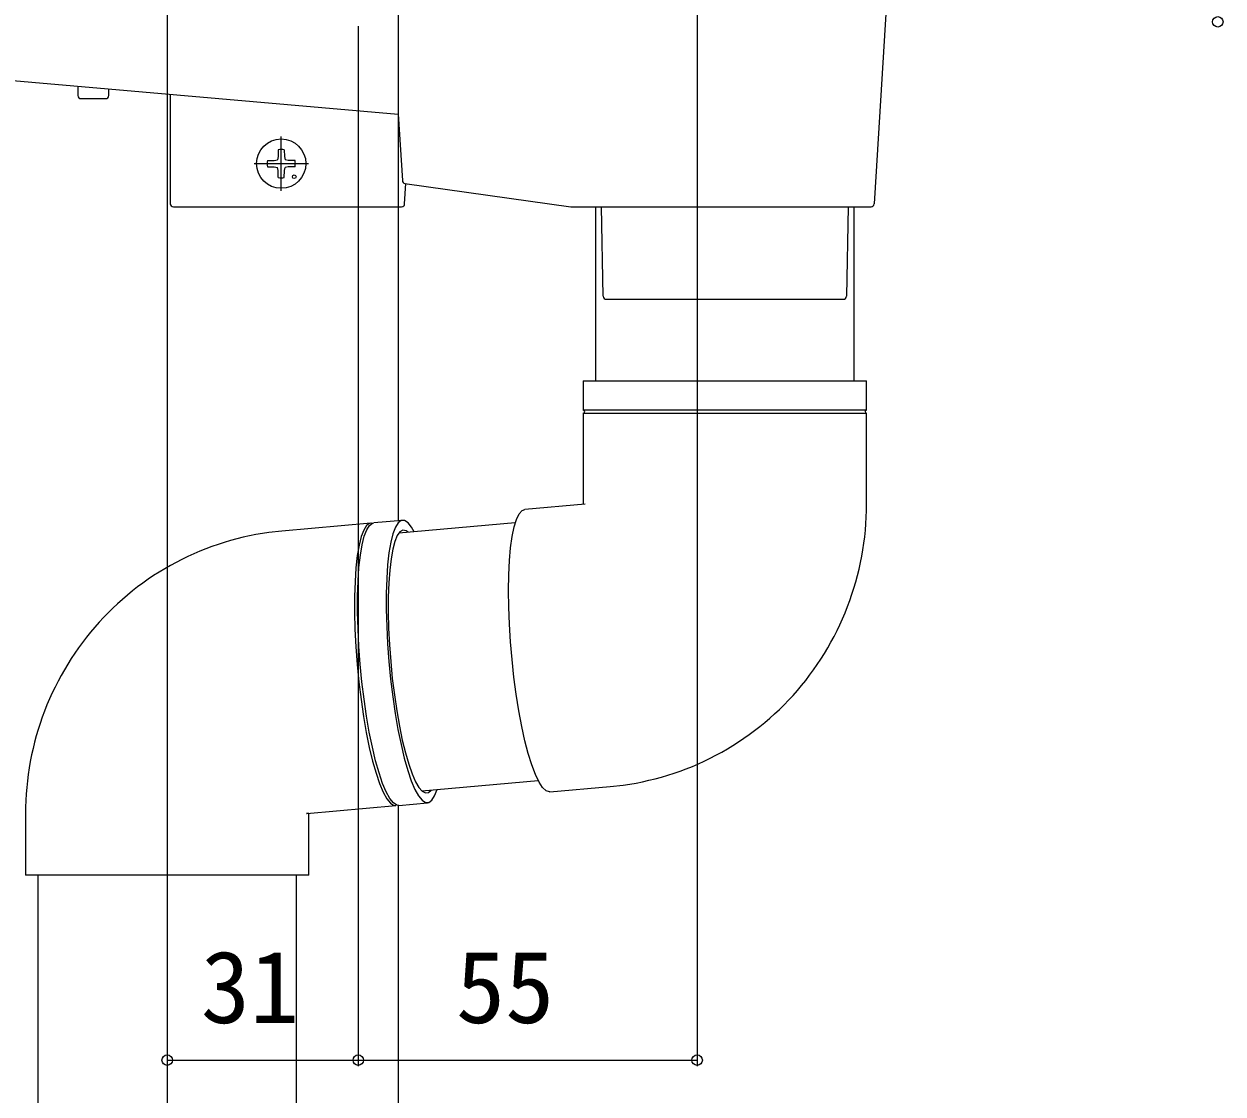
# Model space of a CAD drawing. Units: millimetres, scale not verified. Extents: x -700 to 700, y -1043 to 1037.
# Drawn here: x -488.8 to -294.1, y -875.1 to -701.5 of the extents above; entities that cross this region are included whole.
import ezdxf
from ezdxf.enums import TextEntityAlignment as Align

# ---------------------------------------------------------------- set-up
doc = ezdxf.new("R2010")
doc.units = ezdxf.units.MM
doc.header["$LTSCALE"] = 6
for name, color, linetype in [('0-4_YKK_12', 2, 'Continuous'), ('0-5_YKK_13', 4, 'Continuous'), ('0-6_YKK_D', 6, 'Continuous')]:
    doc.layers.add(name, color=color, linetype=linetype)
doc.styles.add('ＭＳ ゴシック', font='')
doc.styles.get('ＭＳ ゴシック').set_extended_font_data('MS Gothic')

msp = doc.modelspace()

# ---------------------------------------------------------------- linework, layer by layer
at = {"layer": '0-4_YKK_12'}
for p, q in [((-465.5, -104.2), (-465.5, -951.2)), ((-428, -828.287), (-428, -951.2))]:
    msp.add_line(p, q, dxfattribs=at)
msp.add_lwpolyline([(-428, -663.706), (-428, -701.2), (-428, -731.2), (-428, -782.127)], dxfattribs=at)
at = {"layer": '0-5_YKK_13'}
for p, q in [((-345, -636.2), (-350.782, -730.731)), ((-494.009, -710.425), (-427.999, -716.2)), ((-480, -711.651), (-480, -713.151)), ((-475, -713.151), (-475, -712.088)), ((-479.5, -713.651), (-475.5, -713.651)), ((-465, -712.963), (-465, -730.7)), ((-428, -716.2), (-427.342, -726.953)), ((-447, -728.6), (-447, -719.8)), ((-447.5, -721.955), (-447.519, -723.063)), ((-446.5, -721.955), (-446.481, -723.063)), ((-449.245, -723.7), (-448.137, -723.681)), ((-448.137, -723.681), (-447.62, -723.58)), ((-447.519, -723.063), (-447.62, -723.58)), ((-446.481, -723.063), (-446.38, -723.58)), ((-445.863, -723.681), (-446.38, -723.58)), ((-444.755, -723.7), (-445.863, -723.681)), ((-451.4, -724.2), (-442.6, -724.2)), ((-449.245, -724.7), (-448.137, -724.719)), ((-448.137, -724.719), (-447.62, -724.82)), ((-447.519, -725.337), (-447.62, -724.82)), ((-447.5, -726.445), (-447.519, -725.337)), ((-446.5, -726.445), (-446.481, -725.337)), ((-446.481, -725.337), (-446.38, -724.82)), ((-445.863, -724.719), (-446.38, -724.82)), ((-444.755, -724.7), (-445.863, -724.719)), ((-426.971, -730.731), (-426.77, -727.438)), ((-426.913, -727.418), (-400, -731.2)), ((-464.5, -731.2), (-427.47, -731.2)), ((-400, -731.2), (-375, -731.2)), ((-396, -731.2), (-396, -759.424)), ((-394.747, -745.709), (-395, -731.2)), ((-375, -731.2), (-351.281, -731.2)), ((-355, -731.2), (-355.253, -745.709)), ((-354, -759.424), (-354, -731.2)), ((-394.247, -746.2), (-355.753, -746.2)), ((-398, -759.424), (-398, -764.174)), ((-398, -759.424), (-352, -759.424)), ((-352, -764.174), (-352, -759.424)), ((-379.246, -764.174), (-398, -764.174)), ((-398, -764.674), (-398, -779.424)), ((-398, -764.674), (-352, -764.674)), ((-352, -764.174), (-379.246, -764.174)), ((-352, -779.424), (-352, -764.674)), ((-397.674, -779.427), (-407.465, -780.299)), ((-427.323, -782.067), (-431.974, -782.481)), ((-432.464, -782.524), (-446.905, -783.81)), ((-409.006, -782.444), (-427.901, -784.126)), ((-424.176, -825.961), (-405.282, -824.279)), ((-403.386, -826.118), (-393.595, -825.246)), ((-442.826, -829.629), (-428.385, -828.343)), ((-427.895, -828.3), (-423.245, -827.886)), ((-488.5, -829.632), (-488.5, -839.632)), ((-442.895, -829.632), (-442.826, -829.629)), ((-442.5, -829.632), (-442.895, -829.632)), ((-442.5, -839.632), (-442.5, -829.632)), ((-442.895, -839.632), (-488.5, -839.632)), ((-486.5, -839.632), (-486.5, -900.2)), ((-444.5, -900.2), (-444.5, -839.632)), ((-442.5, -839.632), (-442.895, -839.632))]:
    msp.add_line(p, q, dxfattribs=at)
for points in [[(-403.386, -826.118), (-403.455, -826.121), (-404.003, -825.94), (-404.573, -825.401), (-405.157, -824.512), (-405.744, -823.287), (-406.327, -821.745), (-406.896, -819.911), (-407.441, -817.813), (-407.955, -815.486), (-408.428, -812.964), (-408.855, -810.289), (-409.227, -807.502), (-409.539, -804.647), (-409.787, -801.77), (-409.965, -798.915), (-410.072, -796.128), (-410.106, -793.453), (-410.066, -790.931), (-409.953, -788.603), (-409.768, -786.506), (-409.515, -784.672), (-409.197, -783.13), (-408.82, -781.905), (-408.389, -781.016), (-407.912, -780.477), (-407.465, -780.299)], [(-358.848, -803.669), (-358.302, -802.758), (-357.777, -801.834), (-357.274, -800.898), (-356.792, -799.951), (-356.332, -798.993), (-355.894, -798.025), (-355.479, -797.047), (-355.086, -796.059), (-354.716, -795.062), (-354.369, -794.058), (-354.045, -793.045), (-353.744, -792.025), (-353.467, -790.999), (-353.214, -789.966), (-352.984, -788.928), (-352.778, -787.885), (-352.596, -786.837), (-352.438, -785.785), (-352.305, -784.73), (-352.195, -783.672), (-352.109, -782.612), (-352.047, -781.55), (-352.012, -780.488), (-352, -779.424)], [(-425.428, -783.906), (-425.846, -783.185), (-426.424, -782.47), (-426.984, -782.109), (-427.517, -782.109), (-428.015, -782.47), (-428.47, -783.185), (-428.875, -784.244), (-429.223, -785.631), (-429.509, -787.322), (-429.728, -789.292), (-429.877, -791.509), (-429.954, -793.938), (-429.957, -796.542), (-429.887, -799.278), (-429.744, -802.105), (-429.53, -804.976)], [(-446.905, -783.81), (-449.009, -784.052), (-450.057, -784.201), (-451.101, -784.379), (-452.14, -784.584), (-453.174, -784.815), (-454.203, -785.069), (-455.226, -785.346), (-456.241, -785.646), (-457.25, -785.97), (-458.251, -786.317), (-459.243, -786.689), (-460.227, -787.083), (-461.201, -787.5), (-462.165, -787.94), (-463.119, -788.402), (-464.062, -788.886), (-464.993, -789.393), (-465.913, -789.92), (-466.82, -790.47), (-467.714, -791.04), (-468.594, -791.631), (-469.461, -792.242), (-470.313, -792.873), (-471.151, -793.524), (-471.973, -794.194), (-472.779, -794.884), (-473.57, -795.591), (-474.343, -796.318), (-475.1, -797.061), (-475.84, -797.823), (-476.561, -798.601), (-477.265, -799.396), (-477.95, -800.207), (-478.616, -801.034), (-479.263, -801.876), (-479.89, -802.733), (-480.498, -803.604), (-481.085, -804.489), (-481.652, -805.387)], [(-432.301, -782.527), (-432.657, -782.567), (-433.155, -782.927), (-433.61, -783.643), (-434.015, -784.702), (-434.363, -786.088), (-434.649, -787.779), (-434.868, -789.749), (-435.017, -791.966), (-435.094, -794.396), (-435.097, -796.999), (-435.027, -799.736), (-434.884, -802.562), (-434.67, -805.434)], [(-427.895, -828.3), (-428.235, -828.257), (-428.795, -827.897), (-429.373, -827.181), (-429.96, -826.122), (-430.546, -824.736), (-431.123, -823.045), (-431.681, -821.075), (-432.212, -818.858), (-432.707, -816.428), (-433.157, -813.825), (-433.557, -811.088), (-433.9, -808.262), (-434.181, -805.39), (-434.394, -802.519), (-434.537, -799.692), (-434.608, -796.956), (-434.605, -794.352), (-434.528, -791.923), (-434.379, -789.706), (-434.159, -787.736), (-433.873, -786.045), (-433.525, -784.658), (-433.121, -783.599), (-432.666, -782.884), (-432.168, -782.523), (-431.974, -782.481)], [(-426.392, -783.992), (-426.729, -783.756), (-427.243, -783.669), (-427.724, -783.931), (-428.165, -784.539), (-428.559, -785.482), (-428.9, -786.746), (-429.181, -788.309), (-429.397, -790.145), (-429.547, -792.225), (-429.626, -794.515), (-429.634, -796.976), (-429.571, -799.569), (-429.437, -802.25), (-429.235, -804.976)], [(-393.595, -825.246), (-391.491, -825.004), (-390.443, -824.855), (-389.399, -824.677), (-388.36, -824.472), (-387.326, -824.241), (-386.297, -823.987), (-385.274, -823.71), (-384.259, -823.41), (-383.25, -823.086), (-382.249, -822.739), (-381.257, -822.368), (-380.273, -821.973), (-379.299, -821.556), (-378.335, -821.116), (-377.381, -820.654), (-376.438, -820.17), (-375.507, -819.664), (-374.587, -819.136), (-373.68, -818.587), (-372.786, -818.017), (-371.906, -817.426), (-371.039, -816.814), (-370.187, -816.183), (-369.349, -815.532), (-368.527, -814.862), (-367.721, -814.173), (-366.93, -813.465), (-366.157, -812.739), (-365.4, -811.995), (-364.66, -811.233), (-363.939, -810.455), (-363.235, -809.66), (-362.55, -808.849), (-361.884, -808.022), (-361.237, -807.18), (-360.61, -806.324), (-360.002, -805.452), (-359.415, -804.567), (-358.848, -803.669)], [(-481.652, -805.387), (-482.198, -806.298), (-482.723, -807.222), (-483.226, -808.158), (-483.708, -809.105), (-484.168, -810.063), (-484.606, -811.031), (-485.021, -812.01), (-485.414, -812.997), (-485.784, -813.994), (-486.131, -814.999), (-486.455, -816.011), (-486.756, -817.031), (-487.033, -818.057), (-487.286, -819.09), (-487.516, -820.128), (-487.722, -821.171), (-487.904, -822.219), (-488.062, -823.271), (-488.195, -824.326), (-488.305, -825.384), (-488.391, -826.444), (-488.453, -827.506), (-488.488, -828.569), (-488.5, -829.632)], [(-434.67, -805.434), (-434.39, -808.305), (-434.047, -811.132), (-433.647, -813.868), (-433.196, -816.472), (-432.701, -818.901), (-432.171, -821.118), (-431.613, -823.088), (-431.036, -824.779), (-430.45, -826.166), (-429.863, -827.225), (-429.285, -827.94), (-428.725, -828.301), (-428.385, -828.343)], [(-429.53, -804.976), (-429.25, -807.848), (-428.907, -810.674), (-428.507, -813.411), (-428.056, -816.014), (-427.561, -818.444), (-427.031, -820.661), (-426.473, -822.631), (-425.896, -824.322), (-425.309, -825.708), (-424.723, -826.767), (-424.145, -827.483), (-423.584, -827.843), (-423.051, -827.843), (-422.553, -827.483), (-422.098, -826.767), (-421.704, -825.741)], [(-429.235, -804.976), (-428.968, -807.702), (-428.641, -810.384), (-428.258, -812.976), (-427.827, -815.438), (-427.354, -817.727), (-426.847, -819.807), (-426.314, -821.644), (-425.765, -823.207), (-425.207, -824.47), (-424.651, -825.414), (-424.105, -826.022), (-423.579, -826.284), (-423.08, -826.196), (-422.668, -825.826)]]:
    msp.add_lwpolyline(points, dxfattribs=at)
for centre, radius in [((-447, -724.2), 4), ((-444.879, -726.321), 0.3)]:
    msp.add_circle(centre, radius, dxfattribs=at)
for centre, radius, start, end in [((-479.5, -713.151), 0.5, 180, 270), ((-475.5, -713.151), 0.5, 270, 0), ((-447, -724.2), 2.3, 77.44414, 102.55586), ((-447, -724.2), 2.3, 167.44414, 192.55586), ((-447, -724.2), 2.3, 347.44414, 12.55586), ((-447, -724.2), 2.3, 257.44414, 282.55586), ((-426.843, -726.923), 0.5, 183.5, 262), ((-464.5, -730.7), 0.5, 180, 270), ((-427.47, -730.7), 0.5, 270, 356.5), ((-351.281, -730.7), 0.5, 270, 356.5), ((-394.247, -745.7), 0.5, 181, 270), ((-355.753, -745.7), 0.5, 270, 359), ((-398, -764.424), 0.25, 270, 90), ((-352, -764.424), 0.25, 90, 270)]:
    msp.add_arc(centre, radius, start, end, dxfattribs=at)
at = {"layer": '0-6_YKK_D'}
for p, q in [((-379.5, -636.9), (-379.5, -870.632)), ((-434.5, -701.9), (-434.5, -870.632)), ((-434.5, -701.9), (-434.5, -870.632)), ((-465.5, -869.632), (-434.5, -869.632)), ((-434.5, -869.632), (-379.5, -869.632))]:
    msp.add_line(p, q, dxfattribs=at)
for centre in [(-295, -701.2), (-465.5, -869.632), (-434.5, -869.632), (-434.5, -869.632), (-379.5, -869.632)]:
    msp.add_circle(centre, 0.85, dxfattribs=at)

# ---------------------------------------------------------------- texts
at = {"layer": '0-6_YKK_D', "style": 'ＭＳ ゴシック'}
for s, p in [('31', (-460.045, -867.132)), ('55', (-418.636, -867.132))]:
    msp.add_text(s, height=11.73, dxfattribs=at).set_placement(p, align=Align.BOTTOM_LEFT)

doc.saveas('drawing.dxf')
